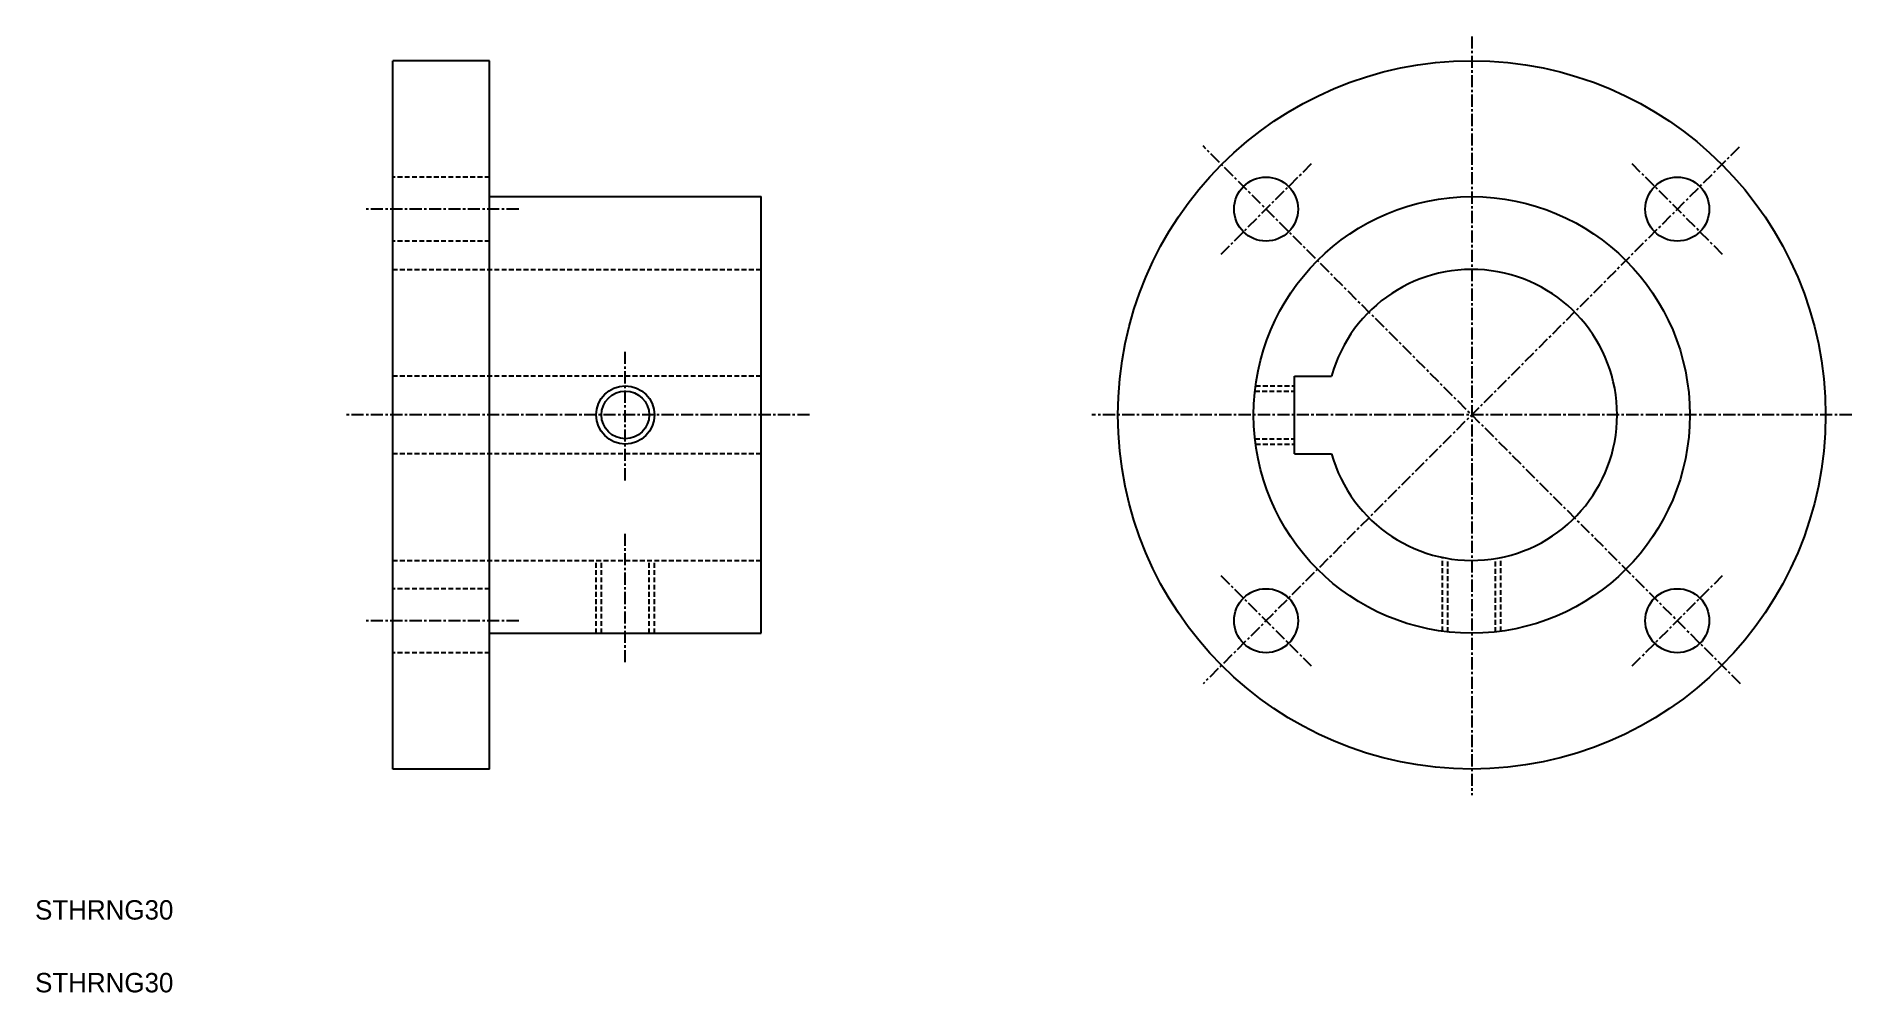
# Model space of a CAD drawing. Extents: x 38 to 226, y 29 to 128.
import ezdxf

# ---------------------------------------------------------------- set-up
doc = ezdxf.new("R2010")
doc.units = 0
doc.linetypes.add('CENTER', pattern=[2, 1.25, -0.25, 0.25, -0.25])
doc.linetypes.add('DASHED', pattern=[0.75, 0.5, -0.25])
doc.layers.get('0').update_dxf_attribs({"linetype": 'CONTINUOUS'})
doc.layers.add('CENTER', color=1, linetype='CENTER')

msp = doc.modelspace()

# ---------------------------------------------------------------- linework, layer by layer
at = {"color": 7, "linetype": 'CONTINUOUS'}
for p, q in [((75.15, 52), (75.15, 125)), ((85.15, 125), (75.15, 125)), ((85.15, 52), (85.15, 125)), ((85.15, 111), (113.15, 111)), ((113.15, 66), (113.15, 111)), ((168.17, 84.5), (168.17, 92.5)), ((168.17, 92.5), (172.01, 92.5)), ((168.17, 84.5), (172.01, 84.5)), ((85.15, 66), (113.15, 66)), ((85.15, 52), (75.15, 52))]:
    msp.add_line(p, q, dxfattribs=at)
at = {"color": 3, "linetype": 'DASHED'}
for p, q in [((85.15, 113.01), (75.15, 113.01)), ((85.15, 106.41), (75.15, 106.41)), ((75.15, 103.5), (113.15, 103.5)), ((113.15, 92.5), (75.15, 92.5)), ((164.1, 90.96), (168.17, 90.96)), ((164.17, 91.5), (168.17, 91.5)), ((113.15, 84.5), (75.15, 84.5)), ((164.1, 86.04), (168.17, 86.04)), ((164.17, 85.5), (168.17, 85.5)), ((75.15, 73.5), (113.15, 73.5)), ((96.15, 66), (96.15, 73.5)), ((96.69, 66), (96.69, 73.5)), ((101.61, 66), (101.61, 73.5)), ((102.15, 66), (102.15, 73.5)), ((183.47, 66.2), (183.47, 73.8)), ((184.01, 66.13), (184.01, 73.7)), ((188.93, 66.13), (188.93, 73.7)), ((189.47, 66.2), (189.47, 73.8)), ((85.15, 70.59), (75.15, 70.59)), ((85.15, 63.99), (75.15, 63.99))]:
    msp.add_line(p, q, dxfattribs=at)
at = {"color": 7, "linetype": 'CONTINUOUS'}
for centre, radius in [((186.47, 88.5), 36.5), ((165.25, 109.71), 3.3), ((207.68, 109.71), 3.3), ((186.47, 88.5), 22.5), ((99.15, 88.5), 2.46), ((165.25, 67.29), 3.3), ((207.68, 67.29), 3.3)]:
    msp.add_circle(centre, radius, dxfattribs=at)
at = {"color": 3, "linetype": 'CONTINUOUS'}
msp.add_circle((99.15, 88.5), 3, dxfattribs=at)
at = {"color": 7, "linetype": 'CONTINUOUS'}
msp.add_arc((186.47, 88.5), 15, 195.466, 164.534, dxfattribs=at)
at = {"layer": 'CENTER', "color": 1, "linetype": 'CENTER'}
for p, q in [((186.47, 127.52), (186.47, 49.3)), ((214.19, 60.78), (158.75, 116.22)), ((214.06, 116.09), (158.75, 60.78)), ((169.92, 114.38), (160.59, 105.05)), ((212.35, 105.05), (203.01, 114.38)), ((88.15, 109.71), (72.15, 109.71)), ((99.15, 81.75), (99.15, 95.25)), ((118.15, 88.5), (70.15, 88.5)), ((225.67, 88.5), (147.27, 88.5)), ((99.15, 63), (99.15, 76.5)), ((160.59, 71.95), (169.92, 62.62)), ((203.01, 62.62), (212.35, 71.95)), ((88.15, 67.29), (72.15, 67.29))]:
    msp.add_line(p, q, dxfattribs=at)

# ---------------------------------------------------------------- texts
at = {"color": 7, "linetype": 'CONTINUOUS'}
for p in [(38.26, 36.48), (38.26, 28.98)]:
    msp.add_text('STHRNG30', height=2, dxfattribs=at).set_placement(p)

doc.saveas('drawing.dxf')
